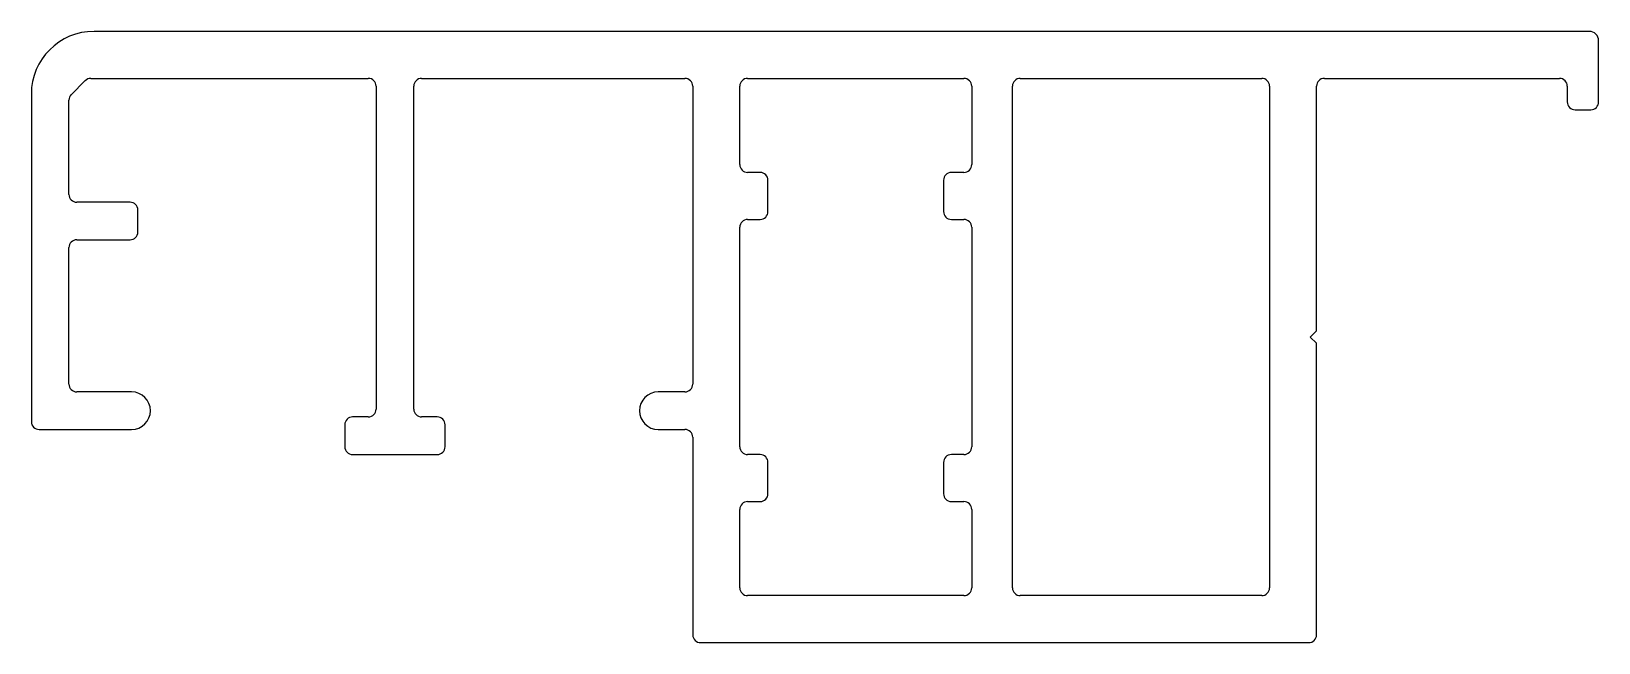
# Model space of a CAD drawing. Extents: x 2486 to 2536, y 1711.7 to 1731.2.
import ezdxf

# ---------------------------------------------------------------- set-up
doc = ezdxf.new("R2010")
doc.units = 0
doc.layers.get('0').update_dxf_attribs({"linetype": 'CONTINUOUS'})

msp = doc.modelspace()

# ---------------------------------------------------------------- linework, layer by layer
for p, q in [((2535.663, 1731.246), (2487.963, 1731.246)), ((2535.963, 1728.996), (2535.963, 1730.946)), ((2487.236, 1729.226), (2487.683, 1729.673)), ((2487.86, 1729.746), (2496.713, 1729.746)), ((2498.413, 1729.746), (2506.813, 1729.746)), ((2508.813, 1729.746), (2515.713, 1729.746)), ((2517.513, 1729.746), (2525.213, 1729.746)), ((2527.213, 1729.746), (2534.713, 1729.746)), ((2485.963, 1729.246), (2485.963, 1718.796)), ((2487.163, 1726.046), (2487.163, 1729.05)), ((2496.963, 1729.496), (2496.963, 1719.196)), ((2498.163, 1719.196), (2498.163, 1729.496)), ((2507.063, 1729.496), (2507.063, 1719.996)), ((2508.563, 1726.996), (2508.563, 1729.496)), ((2515.963, 1729.496), (2515.963, 1726.996)), ((2517.263, 1713.496), (2517.263, 1729.496)), ((2525.463, 1729.496), (2525.463, 1713.496)), ((2526.963, 1721.696), (2526.963, 1729.496)), ((2534.963, 1729.496), (2534.963, 1728.996)), ((2535.213, 1728.746), (2535.713, 1728.746)), ((2509.213, 1726.746), (2508.813, 1726.746)), ((2515.713, 1726.746), (2515.313, 1726.746)), ((2509.463, 1725.496), (2509.463, 1726.496)), ((2515.063, 1726.496), (2515.063, 1725.496)), ((2489.113, 1725.796), (2487.413, 1725.796)), ((2489.363, 1724.846), (2489.363, 1725.546)), ((2508.813, 1725.246), (2509.213, 1725.246)), ((2515.313, 1725.246), (2515.713, 1725.246)), ((2487.413, 1724.596), (2489.113, 1724.596)), ((2508.563, 1717.996), (2508.563, 1724.996)), ((2515.963, 1724.996), (2515.963, 1717.996)), ((2487.163, 1719.996), (2487.163, 1724.346)), ((2526.763, 1721.496), (2526.963, 1721.696)), ((2526.963, 1721.296), (2526.763, 1721.496)), ((2526.963, 1711.996), (2526.963, 1721.296)), ((2489.163, 1719.746), (2487.413, 1719.746)), ((2506.813, 1719.746), (2505.963, 1719.746)), ((2486.213, 1718.546), (2489.163, 1718.546)), ((2495.963, 1718.696), (2495.963, 1717.996)), ((2496.713, 1718.946), (2496.213, 1718.946)), ((2498.913, 1718.946), (2498.413, 1718.946)), ((2499.163, 1717.996), (2499.163, 1718.696)), ((2505.963, 1718.546), (2506.813, 1718.546)), ((2507.063, 1718.296), (2507.063, 1711.996)), ((2496.213, 1717.746), (2498.913, 1717.746)), ((2509.213, 1717.746), (2508.813, 1717.746)), ((2515.713, 1717.746), (2515.313, 1717.746)), ((2509.463, 1716.496), (2509.463, 1717.496)), ((2515.063, 1717.496), (2515.063, 1716.496)), ((2508.813, 1716.246), (2509.213, 1716.246)), ((2515.313, 1716.246), (2515.713, 1716.246)), ((2508.563, 1713.496), (2508.563, 1715.996)), ((2515.963, 1715.996), (2515.963, 1713.496)), ((2515.713, 1713.246), (2508.813, 1713.246)), ((2525.213, 1713.246), (2517.513, 1713.246)), ((2507.313, 1711.746), (2526.713, 1711.746))]:
    msp.add_line(p, q)
for centre, radius, start, end in [((2487.963, 1729.246), 2, 90, 180), ((2535.663, 1730.946), 0.3, 0, 90), ((2487.86, 1729.496), 0.25, 90, 135), ((2496.713, 1729.496), 0.25, 0, 90), ((2498.413, 1729.496), 0.25, 90, 180), ((2506.813, 1729.496), 0.25, 0, 90), ((2508.813, 1729.496), 0.25, 90, 180), ((2515.713, 1729.496), 0.25, 0, 90), ((2517.513, 1729.496), 0.25, 90, 180), ((2525.213, 1729.496), 0.25, 0, 90), ((2527.213, 1729.496), 0.25, 90, 180), ((2534.713, 1729.496), 0.25, 0, 90), ((2487.413, 1729.05), 0.25, 135, 180), ((2535.213, 1728.996), 0.25, 180, 270), ((2535.713, 1728.996), 0.25, 270, 0), ((2508.813, 1726.996), 0.25, 180, 270), ((2509.213, 1726.496), 0.25, 0, 90), ((2515.313, 1726.496), 0.25, 90, 180), ((2515.713, 1726.996), 0.25, 270, 0), ((2487.413, 1726.046), 0.25, 180, 270), ((2489.113, 1725.546), 0.25, 0, 90), ((2508.813, 1724.996), 0.25, 90, 180), ((2509.213, 1725.496), 0.25, 270, 0), ((2515.313, 1725.496), 0.25, 180, 270), ((2515.713, 1724.996), 0.25, 0, 90), ((2487.413, 1724.346), 0.25, 90, 180), ((2489.113, 1724.846), 0.25, 270, 0), ((2487.413, 1719.996), 0.25, 180, 270), ((2489.163, 1719.146), 0.6, 270, 90), ((2505.963, 1719.146), 0.6, 90, 270), ((2506.813, 1719.996), 0.25, 270, 0), ((2496.713, 1719.196), 0.25, 270, 0), ((2498.413, 1719.196), 0.25, 180, 270), ((2486.213, 1718.796), 0.25, 180, 270), ((2496.213, 1718.696), 0.25, 90, 180), ((2498.913, 1718.696), 0.25, 0, 90), ((2506.813, 1718.296), 0.25, 0, 90), ((2496.213, 1717.996), 0.25, 180, 270), ((2498.913, 1717.996), 0.25, 270, 0), ((2508.813, 1717.996), 0.25, 180, 270), ((2509.213, 1717.496), 0.25, 0, 90), ((2515.313, 1717.496), 0.25, 90, 180), ((2515.713, 1717.996), 0.25, 270, 0), ((2508.813, 1715.996), 0.25, 90, 180), ((2509.213, 1716.496), 0.25, 270, 0), ((2515.313, 1716.496), 0.25, 180, 270), ((2515.713, 1715.996), 0.25, 0, 90), ((2508.813, 1713.496), 0.25, 180, 270), ((2515.713, 1713.496), 0.25, 270, 0), ((2517.513, 1713.496), 0.25, 180, 270), ((2525.213, 1713.496), 0.25, 270, 0), ((2507.313, 1711.996), 0.25, 180, 270), ((2526.713, 1711.996), 0.25, 270, 0)]:
    msp.add_arc(centre, radius, start, end)

doc.saveas('drawing.dxf')
